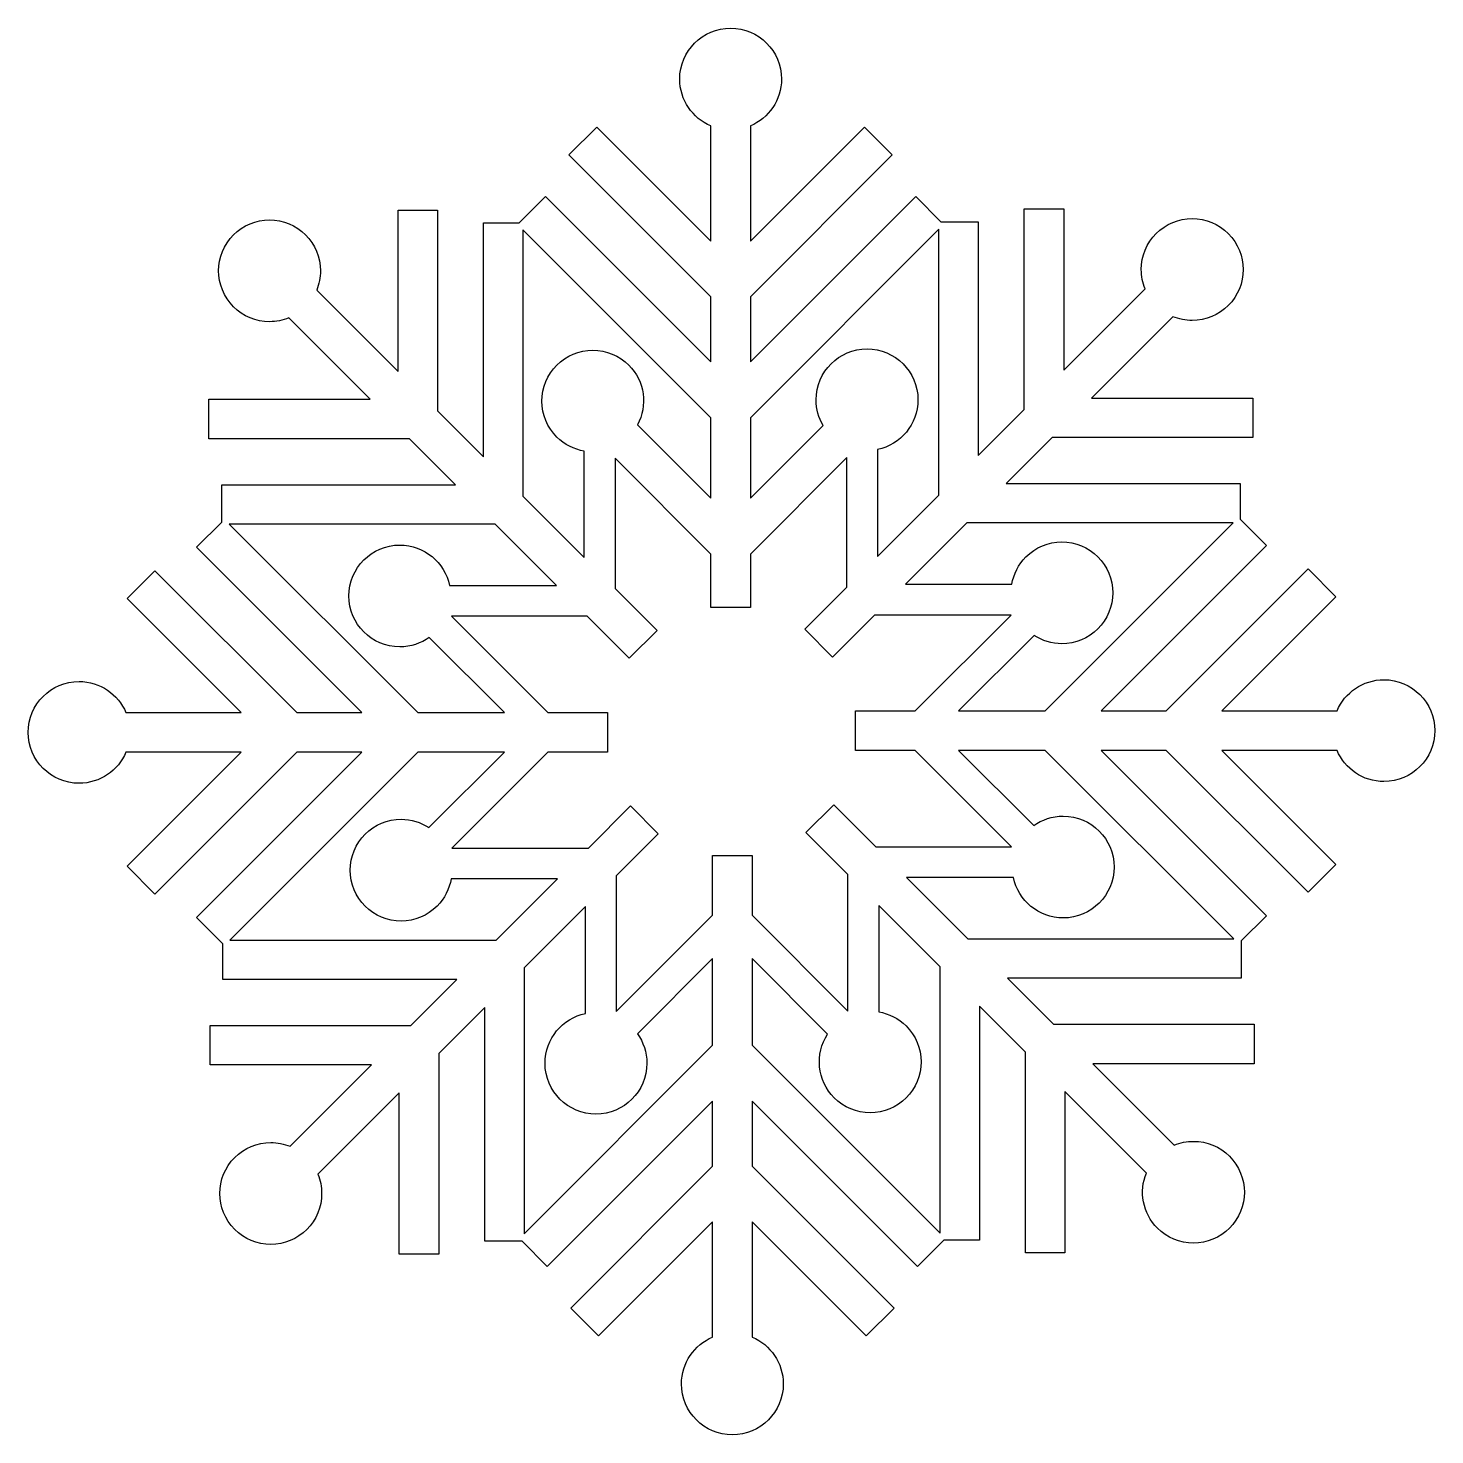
# Model space of a CAD drawing. Header units: centimetres. Extents: x 1 to 126, y -110 to -2.
# Drawn here: x 15.04 to 25.04, y -109.89 to -99.89 of the extents above; entities that cross this region are included whole.
import ezdxf

# ---------------------------------------------------------------- set-up
doc = ezdxf.new("R2010")
doc.units = ezdxf.units.CM
doc.header["$MEASUREMENT"] = 0
doc.layers.add('layer 1', color=7, linetype='Continuous')

msp = doc.modelspace()

# ---------------------------------------------------------------- linework, layer by layer
at = {"layer": 'layer 1', "color": 250}
for points, knots in [([(17.40876, -104.75959), (17.40876, -104.75959), (16.94657, -104.75959), (16.94657, -104.75959), (16.94657, -104.75959), (16.94657, -104.75959), (15.93765, -103.75072), (15.93765, -103.75072), (15.93765, -103.75072), (15.93765, -103.75072), (15.73941, -103.94896), (15.73941, -103.94896), (15.73941, -103.94896), (15.73941, -103.94896), (16.55011, -104.75959), (16.55011, -104.75959), (16.55011, -104.75959), (16.55011, -104.75959), (15.73164, -104.75959), (15.73164, -104.75959), (15.73164, -104.75959), (15.67676, -104.62944), (15.5479, -104.53786), (15.39801, -104.53786), (15.39801, -104.53786), (15.19844, -104.53786), (15.03611, -104.70021), (15.03611, -104.89978), (15.03611, -104.89978), (15.03611, -105.09935), (15.19844, -105.26168), (15.39801, -105.26168), (15.39801, -105.26168), (15.5479, -105.26168), (15.67676, -105.1701), (15.73164, -105.03997), (15.73164, -105.03997), (15.73164, -105.03997), (16.55011, -105.03997), (16.55011, -105.03997), (16.55011, -105.03997), (16.55011, -105.03997), (15.73941, -105.85066), (15.73941, -105.85066), (15.73941, -105.85066), (15.73941, -105.85066), (15.93765, -106.0489), (15.93765, -106.0489), (15.93765, -106.0489), (15.93765, -106.0489), (16.94657, -105.03997), (16.94657, -105.03997), (16.94657, -105.03997), (16.94657, -105.03997), (17.40876, -105.03997), (17.40876, -105.03997), (17.40876, -105.03997), (17.40876, -105.03997), (16.23293, -106.21579), (16.23293, -106.21579), (16.23293, -106.21579), (16.23293, -106.21579), (16.42063, -106.4035), (16.42063, -106.4035), (16.42063, -106.4035), (16.42063, -106.4035), (16.42063, -106.65668), (16.42063, -106.65668), (16.42063, -106.65668), (16.42063, -106.65668), (18.08354, -106.65668), (18.08354, -106.65668), (18.08354, -106.65668), (18.08354, -106.65668), (17.75672, -106.98348), (17.75672, -106.98348), (17.75672, -106.98348), (17.75672, -106.98348), (16.32992, -106.98348), (16.32992, -106.98348), (16.32992, -106.98348), (16.32992, -106.98348), (16.32992, -107.26385), (16.32992, -107.26385), (16.32992, -107.26385), (16.32992, -107.26385), (17.47635, -107.26385), (17.47635, -107.26385), (17.47635, -107.26385), (17.47635, -107.26385), (16.89767, -107.84252), (16.89767, -107.84252), (16.89767, -107.84252), (16.85478, -107.82504), (16.80853, -107.8157), (16.76082, -107.8157), (16.76082, -107.8157), (16.66414, -107.8157), (16.57323, -107.8533), (16.50491, -107.92169), (16.50491, -107.92169), (16.36387, -108.06279), (16.36387, -108.29243), (16.50491, -108.43351), (16.50491, -108.43351), (16.5733, -108.50185), (16.66414, -108.53946), (16.76082, -108.53946), (16.76082, -108.53946), (16.8575, -108.53946), (16.94835, -108.50185), (17.01674, -108.43351), (17.01674, -108.43351), (17.08513, -108.3652), (17.12272, -108.27429), (17.12272, -108.17761), (17.12272, -108.17761), (17.12272, -108.12989), (17.1134, -108.08365), (17.09589, -108.04076), (17.09589, -108.04076), (17.09589, -108.04076), (17.67459, -107.46207), (17.67459, -107.46207), (17.67459, -107.46207), (17.67459, -107.46207), (17.67459, -108.60852), (17.67459, -108.60852), (17.67459, -108.60852), (17.67459, -108.60852), (17.95496, -108.60852), (17.95496, -108.60852), (17.95496, -108.60852), (17.95496, -108.60852), (17.95496, -107.18172), (17.95496, -107.18172), (17.95496, -107.18172), (17.95496, -107.18172), (18.28176, -106.85492), (18.28176, -106.85492), (18.28176, -106.85492), (18.28176, -106.85492), (18.28176, -108.5178), (18.28176, -108.5178), (18.28176, -108.5178), (18.28176, -108.5178), (18.54723, -108.5178), (18.54723, -108.5178), (18.54723, -108.5178), (18.54723, -108.5178), (18.72623, -108.69679), (18.72623, -108.69679), (18.72623, -108.69679), (18.72623, -108.69679), (19.90207, -107.52097), (19.90207, -107.52097), (19.90207, -107.52097), (19.90207, -107.52097), (19.90207, -107.98315), (19.90207, -107.98315), (19.90207, -107.98315), (19.90207, -107.98315), (18.89319, -108.99208), (18.89319, -108.99208), (18.89319, -108.99208), (18.89319, -108.99208), (19.09143, -109.19031), (19.09143, -109.19031), (19.09143, -109.19031), (19.09143, -109.19031), (19.90207, -108.37963), (19.90207, -108.37963), (19.90207, -108.37963), (19.90207, -108.37963), (19.90207, -109.19808), (19.90207, -109.19808), (19.90207, -109.19808), (19.77193, -109.25297), (19.68035, -109.38182), (19.68035, -109.53171), (19.68035, -109.53171), (19.68035, -109.73128), (19.84268, -109.89362), (20.04225, -109.89362), (20.04225, -109.89362), (20.24182, -109.89362), (20.40416, -109.73128), (20.40416, -109.53171), (20.40416, -109.53171), (20.40416, -109.38182), (20.31259, -109.25297), (20.18244, -109.19808), (20.18244, -109.19808), (20.18244, -109.19808), (20.18244, -108.37961), (20.18244, -108.37961), (20.18244, -108.37961), (20.18244, -108.37961), (20.99313, -109.19031), (20.99313, -109.19031), (20.99313, -109.19031), (20.99313, -109.19031), (21.19137, -108.99208), (21.19137, -108.99208), (21.19137, -108.99208), (21.19137, -108.99208), (20.18244, -107.98315), (20.18244, -107.98315), (20.18244, -107.98315), (20.18244, -107.98315), (20.18244, -107.52097), (20.18244, -107.52097), (20.18244, -107.52097), (20.18244, -107.52097), (21.35827, -108.69679), (21.35827, -108.69679), (21.35827, -108.69679), (21.35827, -108.69679), (21.54598, -108.50909), (21.54598, -108.50909), (21.54598, -108.50909), (21.54598, -108.50909), (21.79916, -108.50909), (21.79916, -108.50909), (21.79916, -108.50909), (21.79916, -108.50909), (21.79916, -106.84621), (21.79916, -106.84621), (21.79916, -106.84621), (21.79916, -106.84621), (22.12596, -107.17301), (22.12596, -107.17301), (22.12596, -107.17301), (22.12596, -107.17301), (22.12596, -108.59981), (22.12596, -108.59981), (22.12596, -108.59981), (22.12596, -108.59981), (22.40633, -108.59981), (22.40633, -108.59981), (22.40633, -108.59981), (22.40633, -108.59981), (22.40633, -107.45337), (22.40633, -107.45337), (22.40633, -107.45337), (22.40633, -107.45337), (22.98512, -108.03215), (22.98512, -108.03215), (22.98512, -108.03215), (22.93195, -108.16298), (22.95826, -108.31885), (23.06419, -108.42482), (23.06419, -108.42482), (23.13258, -108.49316), (23.22341, -108.53081), (23.32009, -108.53081), (23.32009, -108.53081), (23.41679, -108.53081), (23.50762, -108.49316), (23.57601, -108.42482), (23.57601, -108.42482), (23.71706, -108.28372), (23.71706, -108.05409), (23.57601, -107.91298), (23.57601, -107.91298), (23.50768, -107.84459), (23.41679, -107.807), (23.32009, -107.807), (23.32009, -107.807), (23.27238, -107.807), (23.22613, -107.81633), (23.18326, -107.83383), (23.18326, -107.83383), (23.18326, -107.83383), (22.60456, -107.25515), (22.60456, -107.25515), (22.60456, -107.25515), (22.60456, -107.25515), (23.751, -107.25515), (23.751, -107.25515), (23.751, -107.25515), (23.751, -107.25515), (23.751, -106.97477), (23.751, -106.97477), (23.751, -106.97477), (23.751, -106.97477), (22.32419, -106.97477), (22.32419, -106.97477), (22.32419, -106.97477), (22.32419, -106.97477), (21.99739, -106.64797), (21.99739, -106.64797), (21.99739, -106.64797), (21.99739, -106.64797), (23.66028, -106.64797), (23.66028, -106.64797), (23.66028, -106.64797), (23.66028, -106.64797), (23.66028, -106.38252), (23.66028, -106.38252), (23.66028, -106.38252), (23.66028, -106.38252), (23.83929, -106.2035), (23.83929, -106.2035), (23.83929, -106.2035), (23.83929, -106.2035), (22.66346, -105.02767), (22.66346, -105.02767), (22.66346, -105.02767), (22.66346, -105.02767), (23.12565, -105.02767), (23.12565, -105.02767), (23.12565, -105.02767), (23.12565, -105.02767), (24.13457, -106.03655), (24.13457, -106.03655), (24.13457, -106.03655), (24.13457, -106.03655), (24.33281, -105.83831), (24.33281, -105.83831), (24.33281, -105.83831), (24.33281, -105.83831), (23.52211, -105.02767), (23.52211, -105.02767), (23.52211, -105.02767), (23.52211, -105.02767), (24.34058, -105.02767), (24.34058, -105.02767), (24.34058, -105.02767), (24.39546, -105.15781), (24.52432, -105.24939), (24.67421, -105.24939), (24.67421, -105.24939), (24.87378, -105.24939), (25.03611, -105.08705), (25.03611, -104.88748), (25.03611, -104.88748), (25.03611, -104.68791), (24.87378, -104.52558), (24.67421, -104.52558), (24.67421, -104.52558), (24.52432, -104.52558), (24.39546, -104.61716), (24.34058, -104.7473), (24.34058, -104.7473), (24.34058, -104.7473), (23.52211, -104.7473), (23.52211, -104.7473), (23.52211, -104.7473), (23.52211, -104.7473), (24.33281, -103.9366), (24.33281, -103.9366), (24.33281, -103.9366), (24.33281, -103.9366), (24.13457, -103.73836), (24.13457, -103.73836), (24.13457, -103.73836), (24.13457, -103.73836), (23.12563, -104.7473), (23.12563, -104.7473), (23.12563, -104.7473), (23.12563, -104.7473), (22.66346, -104.7473), (22.66346, -104.7473), (22.66346, -104.7473), (22.66346, -104.7473), (23.83929, -103.57148), (23.83929, -103.57148), (23.83929, -103.57148), (23.83929, -103.57148), (23.65159, -103.38376), (23.65159, -103.38376), (23.65159, -103.38376), (23.65159, -103.38376), (23.65159, -103.13059), (23.65159, -103.13059), (23.65159, -103.13059), (23.65159, -103.13059), (21.9887, -103.13059), (21.9887, -103.13059), (21.9887, -103.13059), (21.9887, -103.13059), (22.31548, -102.80379), (22.31548, -102.80379), (22.31548, -102.80379), (22.31548, -102.80379), (23.74231, -102.80379), (23.74231, -102.80379), (23.74231, -102.80379), (23.74231, -102.80379), (23.74231, -102.52341), (23.74231, -102.52341), (23.74231, -102.52341), (23.74231, -102.52341), (22.59585, -102.52341), (22.59585, -102.52341), (22.59585, -102.52341), (22.59585, -102.52341), (23.17455, -101.94472), (23.17455, -101.94472), (23.17455, -101.94472), (23.21743, -101.96221), (23.26369, -101.97154), (23.3114, -101.97154), (23.3114, -101.97154), (23.40808, -101.97154), (23.49898, -101.93395), (23.56732, -101.86555), (23.56732, -101.86555), (23.70835, -101.72446), (23.70835, -101.49482), (23.56732, -101.35372), (23.56732, -101.35372), (23.49892, -101.2854), (23.40808, -101.24779), (23.3114, -101.24779), (23.3114, -101.24779), (23.21471, -101.24779), (23.12387, -101.2854), (23.05548, -101.35372), (23.05548, -101.35372), (22.98709, -101.42205), (22.94948, -101.51296), (22.94948, -101.60964), (22.94948, -101.60964), (22.94948, -101.65736), (22.95882, -101.7036), (22.97631, -101.74649), (22.97631, -101.74649), (22.97631, -101.74649), (22.39763, -102.32517), (22.39763, -102.32517), (22.39763, -102.32517), (22.39763, -102.32517), (22.39763, -101.17873), (22.39763, -101.17873), (22.39763, -101.17873), (22.39763, -101.17873), (22.11726, -101.17873), (22.11726, -101.17873), (22.11726, -101.17873), (22.11726, -101.17873), (22.11726, -102.60555), (22.11726, -102.60555), (22.11726, -102.60555), (22.11726, -102.60555), (21.79046, -102.93235), (21.79046, -102.93235), (21.79046, -102.93235), (21.79046, -102.93235), (21.79046, -101.26945), (21.79046, -101.26945), (21.79046, -101.26945), (21.79046, -101.26945), (21.52499, -101.26945), (21.52499, -101.26945), (21.52499, -101.26945), (21.52499, -101.26945), (21.34598, -101.09044), (21.34598, -101.09044), (21.34598, -101.09044), (21.34598, -101.09044), (20.17015, -102.26628), (20.17015, -102.26628), (20.17015, -102.26628), (20.17015, -102.26628), (20.17015, -101.8041), (20.17015, -101.8041), (20.17015, -101.8041), (20.17015, -101.8041), (21.17902, -100.79516), (21.17902, -100.79516), (21.17902, -100.79516), (21.17902, -100.79516), (20.98079, -100.59693), (20.98079, -100.59693), (20.98079, -100.59693), (20.98079, -100.59693), (20.17015, -101.40762), (20.17015, -101.40762), (20.17015, -101.40762), (20.17015, -101.40762), (20.17015, -100.58915), (20.17015, -100.58915), (20.17015, -100.58915), (20.30029, -100.53428), (20.39187, -100.40541), (20.39187, -100.25552), (20.39187, -100.25552), (20.39187, -100.05597), (20.22954, -99.89362), (20.02997, -99.89362), (20.02997, -99.89362), (19.8304, -99.89362), (19.66805, -100.05597), (19.66805, -100.25552), (19.66805, -100.25552), (19.66805, -100.40541), (19.75965, -100.53428), (19.88978, -100.58915), (19.88978, -100.58915), (19.88978, -100.58915), (19.88978, -101.40764), (19.88978, -101.40764), (19.88978, -101.40764), (19.88978, -101.40764), (19.07907, -100.59693), (19.07907, -100.59693), (19.07907, -100.59693), (19.07907, -100.59693), (18.88085, -100.79516), (18.88085, -100.79516), (18.88085, -100.79516), (18.88085, -100.79516), (19.88978, -101.8041), (19.88978, -101.8041), (19.88978, -101.8041), (19.88978, -101.8041), (19.88978, -102.26628), (19.88978, -102.26628), (19.88978, -102.26628), (19.88978, -102.26628), (18.71395, -101.09044), (18.71395, -101.09044), (18.71395, -101.09044), (18.71395, -101.09044), (18.52623, -101.27816), (18.52623, -101.27816), (18.52623, -101.27816), (18.52623, -101.27816), (18.27306, -101.27816), (18.27306, -101.27816), (18.27306, -101.27816), (18.27306, -101.27816), (18.27306, -102.94105), (18.27306, -102.94105), (18.27306, -102.94105), (18.27306, -102.94105), (17.94626, -102.61425), (17.94626, -102.61425), (17.94626, -102.61425), (17.94626, -102.61425), (17.94626, -101.18743), (17.94626, -101.18743), (17.94626, -101.18743), (17.94626, -101.18743), (17.66589, -101.18743), (17.66589, -101.18743), (17.66589, -101.18743), (17.66589, -101.18743), (17.66589, -102.33388), (17.66589, -102.33388), (17.66589, -102.33388), (17.66589, -102.33388), (17.0872, -101.75519), (17.0872, -101.75519), (17.0872, -101.75519), (17.1047, -101.7123), (17.11402, -101.66606), (17.11402, -101.61834), (17.11402, -101.61834), (17.11402, -101.52165), (17.07642, -101.43076), (17.00803, -101.36242), (17.00803, -101.36242), (16.93964, -101.29409), (16.84881, -101.25644), (16.75211, -101.25644), (16.75211, -101.25644), (16.65543, -101.25644), (16.5646, -101.29409), (16.49621, -101.36242), (16.49621, -101.36242), (16.35516, -101.50353), (16.35516, -101.73315), (16.49621, -101.87425), (16.49621, -101.87425), (16.56454, -101.94264), (16.65543, -101.98025), (16.75211, -101.98025), (16.75211, -101.98025), (16.79983, -101.98025), (16.84609, -101.97091), (16.88896, -101.95342), (16.88896, -101.95342), (16.88896, -101.95342), (17.46766, -102.5321), (17.46766, -102.5321), (17.46766, -102.5321), (17.46766, -102.5321), (16.32122, -102.5321), (16.32122, -102.5321), (16.32122, -102.5321), (16.32122, -102.5321), (16.32122, -102.81249), (16.32122, -102.81249), (16.32122, -102.81249), (16.32122, -102.81249), (17.74803, -102.81249), (17.74803, -102.81249), (17.74803, -102.81249), (17.74803, -102.81249), (18.07483, -103.13928), (18.07483, -103.13928), (18.07483, -103.13928), (18.07483, -103.13928), (16.41194, -103.13928), (16.41194, -103.13928), (16.41194, -103.13928), (16.41194, -103.13928), (16.41194, -103.40475), (16.41194, -103.40475), (16.41194, -103.40475), (16.41194, -103.40475), (16.23293, -103.58376), (16.23293, -103.58376), (16.23293, -103.58376), (16.23293, -103.58376), (17.40876, -104.75959), (17.40876, -104.75959)], [0, 0, 0, 0, 0.0064103, 0.0064103, 0.0064103, 0.0064103, 0.0128205, 0.0128205, 0.0128205, 0.0128205, 0.0192308, 0.0192308, 0.0192308, 0.0192308, 0.025641, 0.025641, 0.025641, 0.025641, 0.0320513, 0.0320513, 0.0320513, 0.0320513, 0.0384615, 0.0384615, 0.0384615, 0.0384615, 0.0448718, 0.0448718, 0.0448718, 0.0448718, 0.0512821, 0.0512821, 0.0512821, 0.0512821, 0.0576923, 0.0576923, 0.0576923, 0.0576923, 0.0641026, 0.0641026, 0.0641026, 0.0641026, 0.0705128, 0.0705128, 0.0705128, 0.0705128, 0.0769231, 0.0769231, 0.0769231, 0.0769231, 0.0833333, 0.0833333, 0.0833333, 0.0833333, 0.0897436, 0.0897436, 0.0897436, 0.0897436, 0.0961538, 0.0961538, 0.0961538, 0.0961538, 0.1025641, 0.1025641, 0.1025641, 0.1025641, 0.1089744, 0.1089744, 0.1089744, 0.1089744, 0.1153846, 0.1153846, 0.1153846, 0.1153846, 0.1217949, 0.1217949, 0.1217949, 0.1217949, 0.1282051, 0.1282051, 0.1282051, 0.1282051, 0.1346154, 0.1346154, 0.1346154, 0.1346154, 0.1410256, 0.1410256, 0.1410256, 0.1410256, 0.1474359, 0.1474359, 0.1474359, 0.1474359, 0.1538462, 0.1538462, 0.1538462, 0.1538462, 0.1602564, 0.1602564, 0.1602564, 0.1602564, 0.1666667, 0.1666667, 0.1666667, 0.1666667, 0.1730769, 0.1730769, 0.1730769, 0.1730769, 0.1794872, 0.1794872, 0.1794872, 0.1794872, 0.1858974, 0.1858974, 0.1858974, 0.1858974, 0.1923077, 0.1923077, 0.1923077, 0.1923077, 0.1987179, 0.1987179, 0.1987179, 0.1987179, 0.2051282, 0.2051282, 0.2051282, 0.2051282, 0.2115385, 0.2115385, 0.2115385, 0.2115385, 0.2179487, 0.2179487, 0.2179487, 0.2179487, 0.224359, 0.224359, 0.224359, 0.224359, 0.2307692, 0.2307692, 0.2307692, 0.2307692, 0.2371795, 0.2371795, 0.2371795, 0.2371795, 0.2435897, 0.2435897, 0.2435897, 0.2435897, 0.25, 0.25, 0.25, 0.25, 0.2564103, 0.2564103, 0.2564103, 0.2564103, 0.2628205, 0.2628205, 0.2628205, 0.2628205, 0.2692308, 0.2692308, 0.2692308, 0.2692308, 0.275641, 0.275641, 0.275641, 0.275641, 0.2820513, 0.2820513, 0.2820513, 0.2820513, 0.2884615, 0.2884615, 0.2884615, 0.2884615, 0.2948718, 0.2948718, 0.2948718, 0.2948718, 0.3012821, 0.3012821, 0.3012821, 0.3012821, 0.3076923, 0.3076923, 0.3076923, 0.3076923, 0.3141026, 0.3141026, 0.3141026, 0.3141026, 0.3205128, 0.3205128, 0.3205128, 0.3205128, 0.3269231, 0.3269231, 0.3269231, 0.3269231, 0.3333333, 0.3333333, 0.3333333, 0.3333333, 0.3397436, 0.3397436, 0.3397436, 0.3397436, 0.3461538, 0.3461538, 0.3461538, 0.3461538, 0.3525641, 0.3525641, 0.3525641, 0.3525641, 0.3589744, 0.3589744, 0.3589744, 0.3589744, 0.3653846, 0.3653846, 0.3653846, 0.3653846, 0.3717949, 0.3717949, 0.3717949, 0.3717949, 0.3782051, 0.3782051, 0.3782051, 0.3782051, 0.3846154, 0.3846154, 0.3846154, 0.3846154, 0.3910256, 0.3910256, 0.3910256, 0.3910256, 0.3974359, 0.3974359, 0.3974359, 0.3974359, 0.4038462, 0.4038462, 0.4038462, 0.4038462, 0.4102564, 0.4102564, 0.4102564, 0.4102564, 0.4166667, 0.4166667, 0.4166667, 0.4166667, 0.4230769, 0.4230769, 0.4230769, 0.4230769, 0.4294872, 0.4294872, 0.4294872, 0.4294872, 0.4358974, 0.4358974, 0.4358974, 0.4358974, 0.4423077, 0.4423077, 0.4423077, 0.4423077, 0.4487179, 0.4487179, 0.4487179, 0.4487179, 0.4551282, 0.4551282, 0.4551282, 0.4551282, 0.4615385, 0.4615385, 0.4615385, 0.4615385, 0.4679487, 0.4679487, 0.4679487, 0.4679487, 0.474359, 0.474359, 0.474359, 0.474359, 0.4807692, 0.4807692, 0.4807692, 0.4807692, 0.4871795, 0.4871795, 0.4871795, 0.4871795, 0.4935897, 0.4935897, 0.4935897, 0.4935897, 0.5, 0.5, 0.5, 0.5, 0.5064103, 0.5064103, 0.5064103, 0.5064103, 0.5128205, 0.5128205, 0.5128205, 0.5128205, 0.5192308, 0.5192308, 0.5192308, 0.5192308, 0.525641, 0.525641, 0.525641, 0.525641, 0.5320513, 0.5320513, 0.5320513, 0.5320513, 0.5384615, 0.5384615, 0.5384615, 0.5384615, 0.5448718, 0.5448718, 0.5448718, 0.5448718, 0.5512821, 0.5512821, 0.5512821, 0.5512821, 0.5576923, 0.5576923, 0.5576923, 0.5576923, 0.5641026, 0.5641026, 0.5641026, 0.5641026, 0.5705128, 0.5705128, 0.5705128, 0.5705128, 0.5769231, 0.5769231, 0.5769231, 0.5769231, 0.5833333, 0.5833333, 0.5833333, 0.5833333, 0.5897436, 0.5897436, 0.5897436, 0.5897436, 0.5961538, 0.5961538, 0.5961538, 0.5961538, 0.6025641, 0.6025641, 0.6025641, 0.6025641, 0.6089744, 0.6089744, 0.6089744, 0.6089744, 0.6153846, 0.6153846, 0.6153846, 0.6153846, 0.6217949, 0.6217949, 0.6217949, 0.6217949, 0.6282051, 0.6282051, 0.6282051, 0.6282051, 0.6346154, 0.6346154, 0.6346154, 0.6346154, 0.6410256, 0.6410256, 0.6410256, 0.6410256, 0.6474359, 0.6474359, 0.6474359, 0.6474359, 0.6538462, 0.6538462, 0.6538462, 0.6538462, 0.6602564, 0.6602564, 0.6602564, 0.6602564, 0.6666667, 0.6666667, 0.6666667, 0.6666667, 0.6730769, 0.6730769, 0.6730769, 0.6730769, 0.6794872, 0.6794872, 0.6794872, 0.6794872, 0.6858974, 0.6858974, 0.6858974, 0.6858974, 0.6923077, 0.6923077, 0.6923077, 0.6923077, 0.6987179, 0.6987179, 0.6987179, 0.6987179, 0.7051282, 0.7051282, 0.7051282, 0.7051282, 0.7115385, 0.7115385, 0.7115385, 0.7115385, 0.7179487, 0.7179487, 0.7179487, 0.7179487, 0.724359, 0.724359, 0.724359, 0.724359, 0.7307692, 0.7307692, 0.7307692, 0.7307692, 0.7371795, 0.7371795, 0.7371795, 0.7371795, 0.7435897, 0.7435897, 0.7435897, 0.7435897, 0.75, 0.75, 0.75, 0.75, 0.7564103, 0.7564103, 0.7564103, 0.7564103, 0.7628205, 0.7628205, 0.7628205, 0.7628205, 0.7692308, 0.7692308, 0.7692308, 0.7692308, 0.775641, 0.775641, 0.775641, 0.775641, 0.7820513, 0.7820513, 0.7820513, 0.7820513, 0.7884615, 0.7884615, 0.7884615, 0.7884615, 0.7948718, 0.7948718, 0.7948718, 0.7948718, 0.8012821, 0.8012821, 0.8012821, 0.8012821, 0.8076923, 0.8076923, 0.8076923, 0.8076923, 0.8141026, 0.8141026, 0.8141026, 0.8141026, 0.8205128, 0.8205128, 0.8205128, 0.8205128, 0.8269231, 0.8269231, 0.8269231, 0.8269231, 0.8333333, 0.8333333, 0.8333333, 0.8333333, 0.8397436, 0.8397436, 0.8397436, 0.8397436, 0.8461538, 0.8461538, 0.8461538, 0.8461538, 0.8525641, 0.8525641, 0.8525641, 0.8525641, 0.8589744, 0.8589744, 0.8589744, 0.8589744, 0.8653846, 0.8653846, 0.8653846, 0.8653846, 0.8717949, 0.8717949, 0.8717949, 0.8717949, 0.8782051, 0.8782051, 0.8782051, 0.8782051, 0.8846154, 0.8846154, 0.8846154, 0.8846154, 0.8910256, 0.8910256, 0.8910256, 0.8910256, 0.8974359, 0.8974359, 0.8974359, 0.8974359, 0.9038462, 0.9038462, 0.9038462, 0.9038462, 0.9102564, 0.9102564, 0.9102564, 0.9102564, 0.9166667, 0.9166667, 0.9166667, 0.9166667, 0.9230769, 0.9230769, 0.9230769, 0.9230769, 0.9294872, 0.9294872, 0.9294872, 0.9294872, 0.9358974, 0.9358974, 0.9358974, 0.9358974, 0.9423077, 0.9423077, 0.9423077, 0.9423077, 0.9487179, 0.9487179, 0.9487179, 0.9487179, 0.9551282, 0.9551282, 0.9551282, 0.9551282, 0.9615385, 0.9615385, 0.9615385, 0.9615385, 0.9679487, 0.9679487, 0.9679487, 0.9679487, 0.974359, 0.974359, 0.974359, 0.974359, 0.9807692, 0.9807692, 0.9807692, 0.9807692, 0.9871795, 0.9871795, 0.9871795, 0.9871795, 1, 1, 1, 1]), ([(18.98988, -103.65786), (18.98988, -103.65786), (18.55343, -103.22142), (18.55343, -103.22142), (18.55343, -103.22142), (18.55343, -103.22142), (18.55343, -101.3264), (18.55343, -101.3264), (18.55343, -101.3264), (18.55343, -101.3264), (19.88978, -102.66274), (19.88978, -102.66274), (19.88978, -102.66274), (19.88978, -102.66274), (19.88978, -103.23597), (19.88978, -103.23597), (19.88978, -103.23597), (19.88978, -103.23597), (19.36786, -102.71404), (19.36786, -102.71404), (19.36786, -102.71404), (19.44043, -102.57729), (19.42086, -102.40399), (19.30584, -102.28891), (19.30584, -102.28891), (19.23753, -102.22052), (19.14662, -102.18293), (19.04994, -102.18293), (19.04994, -102.18293), (18.95325, -102.18293), (18.86235, -102.22052), (18.79402, -102.28891), (18.79402, -102.28891), (18.72563, -102.35724), (18.68803, -102.44814), (18.68803, -102.54483), (18.68803, -102.54483), (18.68803, -102.64151), (18.72563, -102.73235), (18.79402, -102.80068), (18.79402, -102.80068), (18.84793, -102.85464), (18.91611, -102.88854), (18.98988, -102.90081), (18.98988, -102.90081), (18.98988, -102.90081), (18.98988, -103.65786), (18.98988, -103.65786)], [0, 0, 0, 0, 0.0769231, 0.0769231, 0.0769231, 0.0769231, 0.1538462, 0.1538462, 0.1538462, 0.1538462, 0.2307692, 0.2307692, 0.2307692, 0.2307692, 0.3076923, 0.3076923, 0.3076923, 0.3076923, 0.3846154, 0.3846154, 0.3846154, 0.3846154, 0.4615385, 0.4615385, 0.4615385, 0.4615385, 0.5384615, 0.5384615, 0.5384615, 0.5384615, 0.6153846, 0.6153846, 0.6153846, 0.6153846, 0.6923077, 0.6923077, 0.6923077, 0.6923077, 0.7692308, 0.7692308, 0.7692308, 0.7692308, 0.8461538, 0.8461538, 0.8461538, 0.8461538, 1, 1, 1, 1]), ([(20.17015, -103.23597), (20.17015, -103.23597), (20.17015, -102.66274), (20.17015, -102.66274), (20.17015, -102.66274), (20.17015, -102.66274), (21.51008, -101.32281), (21.51008, -101.32281), (21.51008, -101.32281), (21.51008, -101.32281), (21.51008, -103.21272), (21.51008, -103.21272), (21.51008, -103.21272), (21.51008, -103.21272), (21.07363, -103.64916), (21.07363, -103.64916), (21.07363, -103.64916), (21.07363, -103.64916), (21.07363, -102.88964), (21.07363, -102.88964), (21.07363, -102.88964), (21.23783, -102.8554), (21.36155, -102.70961), (21.36155, -102.5354), (21.36155, -102.5354), (21.36155, -102.33588), (21.19922, -102.17355), (20.99965, -102.17355), (20.99965, -102.17355), (20.80008, -102.17355), (20.63774, -102.33588), (20.63774, -102.5354), (20.63774, -102.5354), (20.63774, -102.60215), (20.65623, -102.66452), (20.68786, -102.71826), (20.68786, -102.71826), (20.68786, -102.71826), (20.17015, -103.23597), (20.17015, -103.23597)], [0, 0, 0, 0, 0.0909091, 0.0909091, 0.0909091, 0.0909091, 0.1818182, 0.1818182, 0.1818182, 0.1818182, 0.2727273, 0.2727273, 0.2727273, 0.2727273, 0.3636364, 0.3636364, 0.3636364, 0.3636364, 0.4545455, 0.4545455, 0.4545455, 0.4545455, 0.5454545, 0.5454545, 0.5454545, 0.5454545, 0.6363636, 0.6363636, 0.6363636, 0.6363636, 0.7272727, 0.7272727, 0.7272727, 0.7272727, 0.8181818, 0.8181818, 0.8181818, 0.8181818, 1, 1, 1, 1]), ([(18.73087, -104.75959), (18.73087, -104.75959), (18.04544, -104.07417), (18.04544, -104.07417), (18.04544, -104.07417), (18.04544, -104.07417), (19.00971, -104.07417), (19.00971, -104.07417), (19.00971, -104.07417), (19.00971, -104.07417), (19.30876, -104.37322), (19.30876, -104.37322), (19.30876, -104.37322), (19.30876, -104.37322), (19.507, -104.17498), (19.507, -104.17498), (19.507, -104.17498), (19.507, -104.17498), (19.20795, -103.87593), (19.20795, -103.87593), (19.20795, -103.87593), (19.20795, -103.87593), (19.20795, -102.9506), (19.20795, -102.9506), (19.20795, -102.9506), (19.20795, -102.9506), (19.88978, -103.63243), (19.88978, -103.63243), (19.88978, -103.63243), (19.88978, -103.63243), (19.88978, -104.01132), (19.88978, -104.01132), (19.88978, -104.01132), (19.88978, -104.01132), (20.17015, -104.01132), (20.17015, -104.01132), (20.17015, -104.01132), (20.17015, -104.01132), (20.17015, -103.63243), (20.17015, -103.63243), (20.17015, -103.63243), (20.17015, -103.63243), (20.85557, -102.94701), (20.85557, -102.94701), (20.85557, -102.94701), (20.85557, -102.94701), (20.85557, -103.86724), (20.85557, -103.86724), (20.85557, -103.86724), (20.85557, -103.86724), (20.55653, -104.16629), (20.55653, -104.16629), (20.55653, -104.16629), (20.55653, -104.16629), (20.75475, -104.36452), (20.75475, -104.36452), (20.75475, -104.36452), (20.75475, -104.36452), (21.05381, -104.06546), (21.05381, -104.06546), (21.05381, -104.06546), (21.05381, -104.06546), (22.02318, -104.06546), (22.02318, -104.06546), (22.02318, -104.06546), (22.02318, -104.06546), (21.34137, -104.7473), (21.34137, -104.7473), (21.34137, -104.7473), (21.34137, -104.7473), (20.91843, -104.7473), (20.91843, -104.7473), (20.91843, -104.7473), (20.91843, -104.7473), (20.91843, -105.02767), (20.91843, -105.02767), (20.91843, -105.02767), (20.91843, -105.02767), (21.34137, -105.02767), (21.34137, -105.02767), (21.34137, -105.02767), (21.34137, -105.02767), (22.02678, -105.7131), (22.02678, -105.7131), (22.02678, -105.7131), (22.02678, -105.7131), (21.06251, -105.7131), (21.06251, -105.7131), (21.06251, -105.7131), (21.06251, -105.7131), (20.76346, -105.41404), (20.76346, -105.41404), (20.76346, -105.41404), (20.76346, -105.41404), (20.56522, -105.61227), (20.56522, -105.61227), (20.56522, -105.61227), (20.56522, -105.61227), (20.86427, -105.91132), (20.86427, -105.91132), (20.86427, -105.91132), (20.86427, -105.91132), (20.86427, -106.88071), (20.86427, -106.88071), (20.86427, -106.88071), (20.86427, -106.88071), (20.18244, -106.19888), (20.18244, -106.19888), (20.18244, -106.19888), (20.18244, -106.19888), (20.18244, -105.77594), (20.18244, -105.77594), (20.18244, -105.77594), (20.18244, -105.77594), (19.90207, -105.77594), (19.90207, -105.77594), (19.90207, -105.77594), (19.90207, -105.77594), (19.90207, -106.19888), (19.90207, -106.19888), (19.90207, -106.19888), (19.90207, -106.19888), (19.21665, -106.88429), (19.21665, -106.88429), (19.21665, -106.88429), (19.21665, -106.88429), (19.21665, -105.92003), (19.21665, -105.92003), (19.21665, -105.92003), (19.21665, -105.92003), (19.51571, -105.62097), (19.51571, -105.62097), (19.51571, -105.62097), (19.51571, -105.62097), (19.31747, -105.42274), (19.31747, -105.42274), (19.31747, -105.42274), (19.31747, -105.42274), (19.01841, -105.72179), (19.01841, -105.72179), (19.01841, -105.72179), (19.01841, -105.72179), (18.04904, -105.72179), (18.04904, -105.72179), (18.04904, -105.72179), (18.04904, -105.72179), (18.73087, -105.03997), (18.73087, -105.03997), (18.73087, -105.03997), (18.73087, -105.03997), (19.1538, -105.03997), (19.1538, -105.03997), (19.1538, -105.03997), (19.1538, -105.03997), (19.1538, -104.75959), (19.1538, -104.75959), (19.1538, -104.75959), (19.1538, -104.75959), (18.73087, -104.75959), (18.73087, -104.75959)], [0, 0, 0, 0, 0.0243902, 0.0243902, 0.0243902, 0.0243902, 0.0487805, 0.0487805, 0.0487805, 0.0487805, 0.0731707, 0.0731707, 0.0731707, 0.0731707, 0.097561, 0.097561, 0.097561, 0.097561, 0.1219512, 0.1219512, 0.1219512, 0.1219512, 0.1463415, 0.1463415, 0.1463415, 0.1463415, 0.1707317, 0.1707317, 0.1707317, 0.1707317, 0.195122, 0.195122, 0.195122, 0.195122, 0.2195122, 0.2195122, 0.2195122, 0.2195122, 0.2439024, 0.2439024, 0.2439024, 0.2439024, 0.2682927, 0.2682927, 0.2682927, 0.2682927, 0.2926829, 0.2926829, 0.2926829, 0.2926829, 0.3170732, 0.3170732, 0.3170732, 0.3170732, 0.3414634, 0.3414634, 0.3414634, 0.3414634, 0.3658537, 0.3658537, 0.3658537, 0.3658537, 0.3902439, 0.3902439, 0.3902439, 0.3902439, 0.4146341, 0.4146341, 0.4146341, 0.4146341, 0.4390244, 0.4390244, 0.4390244, 0.4390244, 0.4634146, 0.4634146, 0.4634146, 0.4634146, 0.4878049, 0.4878049, 0.4878049, 0.4878049, 0.5121951, 0.5121951, 0.5121951, 0.5121951, 0.5365854, 0.5365854, 0.5365854, 0.5365854, 0.5609756, 0.5609756, 0.5609756, 0.5609756, 0.5853659, 0.5853659, 0.5853659, 0.5853659, 0.6097561, 0.6097561, 0.6097561, 0.6097561, 0.6341463, 0.6341463, 0.6341463, 0.6341463, 0.6585366, 0.6585366, 0.6585366, 0.6585366, 0.6829268, 0.6829268, 0.6829268, 0.6829268, 0.7073171, 0.7073171, 0.7073171, 0.7073171, 0.7317073, 0.7317073, 0.7317073, 0.7317073, 0.7560976, 0.7560976, 0.7560976, 0.7560976, 0.7804878, 0.7804878, 0.7804878, 0.7804878, 0.804878, 0.804878, 0.804878, 0.804878, 0.8292683, 0.8292683, 0.8292683, 0.8292683, 0.8536585, 0.8536585, 0.8536585, 0.8536585, 0.8780488, 0.8780488, 0.8780488, 0.8780488, 0.902439, 0.902439, 0.902439, 0.902439, 0.9268293, 0.9268293, 0.9268293, 0.9268293, 0.9512195, 0.9512195, 0.9512195, 0.9512195, 1, 1, 1, 1]), ([(17.80523, -104.75959), (17.80523, -104.75959), (16.4653, -103.41965), (16.4653, -103.41965), (16.4653, -103.41965), (16.4653, -103.41965), (18.35521, -103.41965), (18.35521, -103.41965), (18.35521, -103.41965), (18.35521, -103.41965), (18.79164, -103.8561), (18.79164, -103.8561), (18.79164, -103.8561), (18.79164, -103.8561), (18.03213, -103.8561), (18.03213, -103.8561), (18.03213, -103.8561), (17.99788, -103.6919), (17.8521, -103.56818), (17.67788, -103.56818), (17.67788, -103.56818), (17.47837, -103.56818), (17.31602, -103.73052), (17.31602, -103.93009), (17.31602, -103.93009), (17.31602, -104.12966), (17.47837, -104.29199), (17.67788, -104.29199), (17.67788, -104.29199), (17.75602, -104.29199), (17.82826, -104.26684), (17.88749, -104.22458), (17.88749, -104.22458), (17.88749, -104.22458), (18.42249, -104.75959), (18.42249, -104.75959), (18.42249, -104.75959), (18.42249, -104.75959), (17.80523, -104.75959), (17.80523, -104.75959)], [0, 0, 0, 0, 0.0909091, 0.0909091, 0.0909091, 0.0909091, 0.1818182, 0.1818182, 0.1818182, 0.1818182, 0.2727273, 0.2727273, 0.2727273, 0.2727273, 0.3636364, 0.3636364, 0.3636364, 0.3636364, 0.4545455, 0.4545455, 0.4545455, 0.4545455, 0.5454545, 0.5454545, 0.5454545, 0.5454545, 0.6363636, 0.6363636, 0.6363636, 0.6363636, 0.7272727, 0.7272727, 0.7272727, 0.7272727, 0.8181818, 0.8181818, 0.8181818, 0.8181818, 1, 1, 1, 1]), ([(22.02893, -103.8474), (22.02893, -103.8474), (21.27187, -103.8474), (21.27187, -103.8474), (21.27187, -103.8474), (21.27187, -103.8474), (21.70832, -103.41096), (21.70832, -103.41096), (21.70832, -103.41096), (21.70832, -103.41096), (23.60333, -103.41096), (23.60333, -103.41096), (23.60333, -103.41096), (23.60333, -103.41096), (22.26699, -104.7473), (22.26699, -104.7473), (22.26699, -104.7473), (22.26699, -104.7473), (21.64971, -104.7473), (21.64971, -104.7473), (21.64971, -104.7473), (21.64971, -104.7473), (22.18688, -104.21014), (22.18688, -104.21014), (22.18688, -104.21014), (22.24525, -104.24851), (22.31342, -104.26936), (22.38492, -104.26936), (22.38492, -104.26936), (22.4816, -104.26936), (22.57243, -104.23169), (22.64082, -104.16337), (22.64082, -104.16337), (22.70921, -104.09504), (22.74682, -104.00413), (22.74682, -103.90745), (22.74682, -103.90745), (22.74682, -103.81077), (22.70921, -103.71986), (22.64082, -103.65153), (22.64082, -103.65153), (22.57249, -103.58316), (22.4816, -103.54555), (22.38492, -103.54555), (22.38492, -103.54555), (22.28822, -103.54555), (22.19739, -103.58316), (22.12905, -103.65153), (22.12905, -103.65153), (22.0751, -103.70545), (22.04121, -103.77362), (22.02893, -103.8474)], [0, 0, 0, 0, 0.0714286, 0.0714286, 0.0714286, 0.0714286, 0.1428571, 0.1428571, 0.1428571, 0.1428571, 0.2142857, 0.2142857, 0.2142857, 0.2142857, 0.2857143, 0.2857143, 0.2857143, 0.2857143, 0.3571429, 0.3571429, 0.3571429, 0.3571429, 0.4285714, 0.4285714, 0.4285714, 0.4285714, 0.5, 0.5, 0.5, 0.5, 0.5714286, 0.5714286, 0.5714286, 0.5714286, 0.6428571, 0.6428571, 0.6428571, 0.6428571, 0.7142857, 0.7142857, 0.7142857, 0.7142857, 0.7857143, 0.7857143, 0.7857143, 0.7857143, 0.8571429, 0.8571429, 0.8571429, 0.8571429, 1, 1, 1, 1]), ([(16.46888, -106.3763), (16.46888, -106.3763), (17.80523, -105.03997), (17.80523, -105.03997), (17.80523, -105.03997), (17.80523, -105.03997), (18.42249, -105.03997), (18.42249, -105.03997), (18.42249, -105.03997), (18.42249, -105.03997), (17.88534, -105.5771), (17.88534, -105.5771), (17.88534, -105.5771), (17.82699, -105.53875), (17.7588, -105.51789), (17.6873, -105.51789), (17.6873, -105.51789), (17.59062, -105.51789), (17.49979, -105.55556), (17.4314, -105.62389), (17.4314, -105.62389), (17.36301, -105.69222), (17.3254, -105.78312), (17.3254, -105.87981), (17.3254, -105.87981), (17.3254, -105.97649), (17.36301, -106.06738), (17.4314, -106.13573), (17.4314, -106.13573), (17.49972, -106.20411), (17.59062, -106.24171), (17.6873, -106.24171), (17.6873, -106.24171), (17.78398, -106.24171), (17.87483, -106.20411), (17.94317, -106.13573), (17.94317, -106.13573), (17.99712, -106.08181), (18.03101, -106.01363), (18.04329, -105.93987), (18.04329, -105.93987), (18.04329, -105.93987), (18.80035, -105.93987), (18.80035, -105.93987), (18.80035, -105.93987), (18.80035, -105.93987), (18.36391, -106.3763), (18.36391, -106.3763), (18.36391, -106.3763), (18.36391, -106.3763), (16.46888, -106.3763), (16.46888, -106.3763)], [0, 0, 0, 0, 0.0714286, 0.0714286, 0.0714286, 0.0714286, 0.1428571, 0.1428571, 0.1428571, 0.1428571, 0.2142857, 0.2142857, 0.2142857, 0.2142857, 0.2857143, 0.2857143, 0.2857143, 0.2857143, 0.3571429, 0.3571429, 0.3571429, 0.3571429, 0.4285714, 0.4285714, 0.4285714, 0.4285714, 0.5, 0.5, 0.5, 0.5, 0.5714286, 0.5714286, 0.5714286, 0.5714286, 0.6428571, 0.6428571, 0.6428571, 0.6428571, 0.7142857, 0.7142857, 0.7142857, 0.7142857, 0.7857143, 0.7857143, 0.7857143, 0.7857143, 0.8571429, 0.8571429, 0.8571429, 0.8571429, 1, 1, 1, 1]), ([(21.71701, -106.3676), (21.71701, -106.3676), (21.28058, -105.93116), (21.28058, -105.93116), (21.28058, -105.93116), (21.28058, -105.93116), (22.04009, -105.93116), (22.04009, -105.93116), (22.04009, -105.93116), (22.07435, -106.09534), (22.22014, -106.21908), (22.39434, -106.21908), (22.39434, -106.21908), (22.59385, -106.21908), (22.75618, -106.05675), (22.75618, -105.85718), (22.75618, -105.85718), (22.75618, -105.65761), (22.59385, -105.49527), (22.39434, -105.49527), (22.39434, -105.49527), (22.3162, -105.49527), (22.24396, -105.52041), (22.18473, -105.56269), (22.18473, -105.56269), (22.18473, -105.56269), (21.64971, -105.02767), (21.64971, -105.02767), (21.64971, -105.02767), (21.64971, -105.02767), (22.26699, -105.02767), (22.26699, -105.02767), (22.26699, -105.02767), (22.26699, -105.02767), (23.60692, -106.3676), (23.60692, -106.3676), (23.60692, -106.3676), (23.60692, -106.3676), (21.71701, -106.3676), (21.71701, -106.3676)], [0, 0, 0, 0, 0.0909091, 0.0909091, 0.0909091, 0.0909091, 0.1818182, 0.1818182, 0.1818182, 0.1818182, 0.2727273, 0.2727273, 0.2727273, 0.2727273, 0.3636364, 0.3636364, 0.3636364, 0.3636364, 0.4545455, 0.4545455, 0.4545455, 0.4545455, 0.5454545, 0.5454545, 0.5454545, 0.5454545, 0.6363636, 0.6363636, 0.6363636, 0.6363636, 0.7272727, 0.7272727, 0.7272727, 0.7272727, 0.8181818, 0.8181818, 0.8181818, 0.8181818, 1, 1, 1, 1]), ([(18.56214, -108.46442), (18.56214, -108.46442), (18.56214, -106.57453), (18.56214, -106.57453), (18.56214, -106.57453), (18.56214, -106.57453), (18.99859, -106.13809), (18.99859, -106.13809), (18.99859, -106.13809), (18.99859, -106.13809), (18.99859, -106.89762), (18.99859, -106.89762), (18.99859, -106.89762), (18.83439, -106.93187), (18.71065, -107.07765), (18.71065, -107.25187), (18.71065, -107.25187), (18.71065, -107.45137), (18.873, -107.6137), (19.07257, -107.6137), (19.07257, -107.6137), (19.27214, -107.6137), (19.43448, -107.45137), (19.43448, -107.25187), (19.43448, -107.25187), (19.43448, -107.17371), (19.40932, -107.10147), (19.36705, -107.04226), (19.36705, -107.04226), (19.36705, -107.04226), (19.90207, -106.50724), (19.90207, -106.50724), (19.90207, -106.50724), (19.90207, -106.50724), (19.90207, -107.12452), (19.90207, -107.12452), (19.90207, -107.12452), (19.90207, -107.12452), (18.56214, -108.46442), (18.56214, -108.46442)], [0, 0, 0, 0, 0.0909091, 0.0909091, 0.0909091, 0.0909091, 0.1818182, 0.1818182, 0.1818182, 0.1818182, 0.2727273, 0.2727273, 0.2727273, 0.2727273, 0.3636364, 0.3636364, 0.3636364, 0.3636364, 0.4545455, 0.4545455, 0.4545455, 0.4545455, 0.5454545, 0.5454545, 0.5454545, 0.5454545, 0.6363636, 0.6363636, 0.6363636, 0.6363636, 0.7272727, 0.7272727, 0.7272727, 0.7272727, 0.8181818, 0.8181818, 0.8181818, 0.8181818, 1, 1, 1, 1]), ([(21.08234, -106.88644), (21.08234, -106.88644), (21.08234, -106.12939), (21.08234, -106.12939), (21.08234, -106.12939), (21.08234, -106.12939), (21.51879, -106.56584), (21.51879, -106.56584), (21.51879, -106.56584), (21.51879, -106.56584), (21.51879, -108.46084), (21.51879, -108.46084), (21.51879, -108.46084), (21.51879, -108.46084), (20.18244, -107.12452), (20.18244, -107.12452), (20.18244, -107.12452), (20.18244, -107.12452), (20.18244, -106.50724), (20.18244, -106.50724), (20.18244, -106.50724), (20.18244, -106.50724), (20.71953, -107.04434), (20.71953, -107.04434), (20.71953, -107.04434), (20.62772, -107.18461), (20.64325, -107.37517), (20.76638, -107.49834), (20.76638, -107.49834), (20.83471, -107.56673), (20.9256, -107.60432), (21.02228, -107.60432), (21.02228, -107.60432), (21.11897, -107.60432), (21.20987, -107.56673), (21.2782, -107.49834), (21.2782, -107.49834), (21.34659, -107.43001), (21.3842, -107.33911), (21.3842, -107.24243), (21.3842, -107.24243), (21.3842, -107.14575), (21.34659, -107.05492), (21.2782, -106.98658), (21.2782, -106.98658), (21.22429, -106.93261), (21.15611, -106.89872), (21.08234, -106.88644)], [0, 0, 0, 0, 0.0769231, 0.0769231, 0.0769231, 0.0769231, 0.1538462, 0.1538462, 0.1538462, 0.1538462, 0.2307692, 0.2307692, 0.2307692, 0.2307692, 0.3076923, 0.3076923, 0.3076923, 0.3076923, 0.3846154, 0.3846154, 0.3846154, 0.3846154, 0.4615385, 0.4615385, 0.4615385, 0.4615385, 0.5384615, 0.5384615, 0.5384615, 0.5384615, 0.6153846, 0.6153846, 0.6153846, 0.6153846, 0.6923077, 0.6923077, 0.6923077, 0.6923077, 0.7692308, 0.7692308, 0.7692308, 0.7692308, 0.8461538, 0.8461538, 0.8461538, 0.8461538, 1, 1, 1, 1])]:
    msp.add_open_spline(points, degree=3, knots=knots, dxfattribs=at)

doc.saveas('drawing.dxf')
